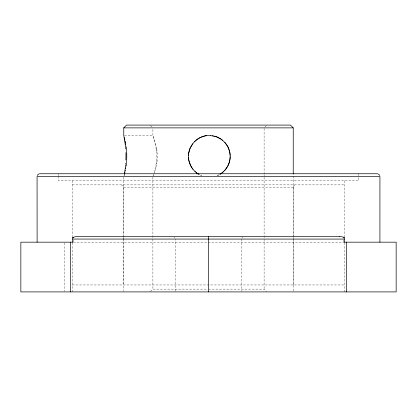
<?xml version="1.0" encoding="UTF-8"?>
<svg xmlns="http://www.w3.org/2000/svg" width="417" height="417" viewBox="0 0 417 417"><rect width="100%" height="100%" fill="white"/><g stroke="black" fill="none" stroke-linecap="round" stroke-linejoin="round"><path stroke-width="0.31" stroke-dasharray="2.08 1.56" d="M175.135 291.264L175.203 239.082M293.224 284.957L293.24 187.65L294.048 185.68L296.013 184.867M58.38 176.271L58.364 180.697L358.636 180.697L358.62 176.271M58.38 175.64L58.39 173.748M293.24 187.65L293.281 187.144M156.922 161.452L156.036 167.102L154.436 173.076M156.276 163.292L154.238 172.873M124.308 174.535L124.042 175.818M124.402 174.723L124.193 175.599M153.737 174.525L153.326 175.807M153.883 174.707L153.56 175.588M242.058 238.06L242.678 237.117M264.899 127.076L266.885 125.09M150.511 291.514L152.893 289.127L207.369 289.127M217.351 175.588L219.17 174.723M218.716 174.958L217.325 175.599M124.412 135.494L152.898 135.494L155.452 143.099L156.922 151.235M72.323 184.867L344.677 184.867M293.219 187.65L123.781 187.65L122.952 185.68L120.987 184.867M73.47 242.173L343.759 242.173M72.323 284.957L344.677 284.957M208.5 289.127L264.107 289.127L266.489 291.514M200.306 175.145L201.656 175.734L199.415 174.692M199.394 174.681L199.837 174.911M150.511 125.486L152.101 127.076M174.322 237.117L174.942 238.06M156.276 149.395L154.973 142.536L152.903 135.551L152.893 127.873M123.724 187.144L123.776 284.957M358.61 173.748L358.62 175.64M241.797 239.082L241.865 291.264M344.734 180.697L344.713 236.861M344.713 242.71L344.734 291.91M343.222 239.853L343.222 242.173M293.234 176.042L293.24 291.259M264.107 128.519L264.107 174.04M264.107 174.687L264.107 176.636M264.107 177.288L264.107 289.127M152.893 177.189L152.893 289.127M123.76 177.189L123.76 235.522M123.76 236.168L123.76 238.112M123.76 238.764L123.76 291.259M73.778 239.853L73.778 242.173M72.266 180.697L72.287 236.861M72.287 242.71L72.266 291.91M64.661 242.793L64.661 291.285M156.756 148.869A19.693 7.365 -90 0 1 156.756 163.818M156.599 151.47A19.401 6.933 89.7 0 1 156.636 161.249"/><path stroke-width="0.63" d="M230.168 156.86C230.283 152.586 229.032 148.29 226.65 144.746M210.361 135.52C197.752 134.488 186.43 146.873 188.687 159.357M220.082 174.207C226.108 170.642 230.048 163.865 230.168 156.865M188.494 155.333L188.526 154.832M230.148 157.381L230.017 158.913M125.772 165.132L124.412 174.025M188.567 154.342L188.62 153.842M125.548 168.776L125.673 167.942M188.687 153.347L189.996 148.515L192.685 143.776M229.949 159.419L229.261 162.448L227.922 165.773M125.157 171.09L125.288 170.35M124.891 172.461L124.516 174.223M72.657 242.173L72.652 239.056L344.343 239.082L344.171 237.455M344.348 239.071L344.343 242.173M37.264 175.505L37.879 174.561L39.344 173.795M227.687 166.221L225.743 169.198M72.834 237.445L72.652 239.056M343.79 237.898L344.093 237.419M225.425 169.589L224.763 170.355M194.64 141.54L195.364 140.852M222.944 172.132L223.324 171.794M222.553 172.461L220.056 174.223M196.115 140.206L196.506 139.898M196.887 139.606L198.127 138.752M198.534 138.501L199.415 137.996M199.837 137.777L200.759 137.334M201.218 137.13L203.095 136.442M72.876 237.372L75.3 236.762A76.634 45.172 75.2 0 1 77.557 236.475L339.448 236.444M203.574 136.302L204.538 136.046M205.008 135.942L205.503 135.843M206.008 135.754L206.504 135.681M123.76 127.873L293.24 127.873M39.85 173.748L377.15 173.748M72.928 242.173L20.85 242.173L20.85 291.91L396.15 291.91L396.15 242.173L344.072 242.173M210.356 135.52L216.397 136.729L221.75 139.601M212.415 135.723L213.431 135.9M214.432 136.124L215.912 136.557M377.656 173.795L379.121 174.561L379.736 175.505M344.124 237.372L341.7 236.762A76.634 45.198 -75.6 0 0 339.454 236.418M216.397 136.729L217.825 137.302M218.258 137.506L219.196 137.98M219.644 138.225L220.515 138.746M198.549 174.202C192.972 170.881 189.151 164.814 188.567 158.345M198.534 174.186L197.694 173.654M220.937 139.028L224.763 142.333M196.887 173.081L196.105 172.471M222.167 139.919L222.563 140.237M194.989 171.491L195.354 171.825M224.768 142.338L227.687 146.466L229.407 150.735M225.107 142.718L225.435 143.109M192.982 169.297L192.383 168.504M225.753 143.505L226.363 144.324M192.096 168.098L191.304 166.836M72.907 237.414L73.215 237.909M191.059 166.404L189.193 161.78M229.538 151.23L230.017 153.779M124.297 137.506L124.891 140.227M188.953 160.811L189.068 161.301M188.765 159.852L188.859 160.342M125.157 141.598L125.288 142.338M125.548 143.912L125.673 144.746M125.772 147.555L123.76 135.499L123.766 127.873L126.544 125.09L290.456 125.09L293.234 127.873L293.234 174.087M230.075 154.274L230.148 155.306M188.494 157.355L188.526 157.855M37.113 242.173L37.066 176.527L379.934 176.527L379.913 242.173M346.397 242.173L346.397 291.91M208.5 236.303L208.5 291.91M70.603 242.173L70.603 291.91M126.169 146.68A20.433 5.02 -90 0 1 126.169 166.008M125.694 148.077A20.386 4.16 -89.2 0 1 125.762 148.994M125.929 152.685A20.386 4.16 -89.2 0 1 125.84 159.925M125.6 163.401A20.386 4.16 -89.2 0 1 125.522 164.246M125.512 143.276A20.459 0.36 78.6 0 1 125.225 141.723"/></g></svg>
